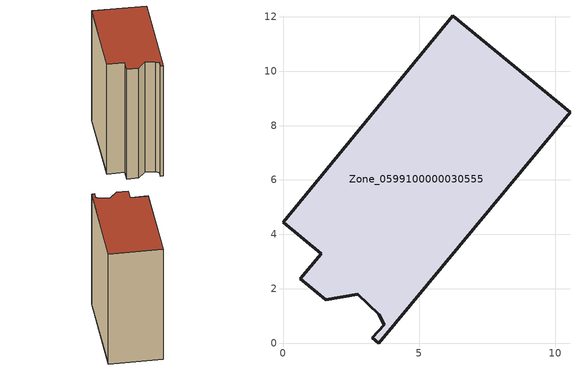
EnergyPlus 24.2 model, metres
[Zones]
Zone_0599100000030555
 floor ground (C_G): 3.52,1.06 2.75,1.8 1.57,1.6 0.63,2.37 1.41,3.29 0,4.44 6.24,12.04 10.54,8.49 3.52,0 3.27,0.2 3.71,0.67 z0
 wall outside (C_F): 1.41,3.29 0.63,2.37 1.57,1.6 2.75,1.8 3.52,1.06 3.71,0.67 3.27,0.2 3.52,0 10.54,8.49 6.24,12.04 0,4.44 1.41,3.29 z0:13.2
 roof outside (C_R): 2.75,1.8 3.52,1.06 3.71,0.67 3.27,0.2 3.52,0 10.54,8.49 6.24,12.04 0,4.44 1.41,3.29 0.63,2.37 1.57,1.6 z13.2
[BUILDING]
Pand.0599100000030555: North Axis=0; Terrain=City; Loads Convergence Tolerance Value=0.04; Temperature Convergence Tolerance Value=0.4; Solar Distribution=FullExterior; Maximum Number of Warmup Days=25; Minimum Number of Warmup Days=1
[Site:Location]
Rotterdam.The.Hague.AP_ZH_NLD Design_Conditions: Latitude=51.96; Longitude=4.45; Time Zone=1; Elevation=-4.5
[SITE:GROUNDTEMPERATURE:BUILDINGSURFACE]
18, 18, 18, 18, 18, 18, 18, 18, 18, 18, 18, 18
[MATERIAL] Thermal Absorptance=0.9; Solar Absorptance=0.7; Visible Absorptance=0.7
Name | Roughness | Thickness | Conductivity | Density | Specific Heat
G.TI.1946 | MediumSmooth | 0.15 | 1 | 540 | 1210
F.TI.1946 | Rough | 0.3 | 0.857143 | 1920 | 840
R.TI.1946 | MediumRough | 0.2 | 0.1 | 1500 | 1000
[CONSTRUCTION]
C_G: G.TI.1946
C_F: F.TI.1946
C_R: R.TI.1946
[ZONE]
Zone_0599100000030555: Type=1; Multiplier=1; Ceiling Height=Autocalculate; Volume=Autocalculate; Floor Area=autocalculate; Part of Total Floor Area=Yes
[ZONEINFILTRATION:DESIGNFLOWRATE]
Infil_Zone_0599100000030555: Zone or ZoneList or Space or SpaceList=Zone_0599100000030555; Schedule=AlwaysOn; Design Flow Rate Calculation Method=Flow/Area; Flow Rate per Floor Area=0.003; Constant Term Coefficient=1; Temperature Term Coefficient=0; Velocity Term Coefficient=0; Velocity Squared Term Coefficient=0
[HVACTEMPLATE:ZONE:IDEALLOADSAIRSYSTEM]
Zone_0599100000030555: Maximum Heating Supply Air Temperature=50; Minimum Cooling Supply Air Temperature=13; Maximum Heating Supply Air Humidity Ratio=0.0156; Minimum Cooling Supply Air Humidity Ratio=0.0077; Heating Limit=NoLimit; Cooling Limit=NoLimit; Dehumidification Control Type=ConstantSensibleHeatRatio; Cooling Sensible Heat Ratio=0.7; Dehumidification Setpoint=60; Humidification Control Type=None; Humidification Setpoint=30; Outdoor Air Method=None; Outdoor Air Flow Rate per Person=0.00944; Outdoor Air Flow Rate per Zone Floor Area=0; Outdoor Air Flow Rate per Zone=0; Demand Controlled Ventilation Type=None; Outdoor Air Economizer Type=NoEconomizer; Heat Recovery Type=None; Sensible Heat Recovery Effectiveness=0.7; Latent Heat Recovery Effectiveness=0.65
[ZONECONTROL:THERMOSTAT]
ThermostatControl_Zone_0599100000030555: Zone or ZoneList=Zone_0599100000030555; Control Type Schedule=DualSetpointControlType; Control 1=Thermostat_Zone_0599100000030555; Temperature Difference Between Cutout And Setpoint=0
[THERMOSTATSETPOINT:DUALSETPOINT]
Thermostat_Zone_0599100000030555: Heating Setpoint Temperature Schedule=HeatingSetpoint_Zone_0599100000030555; Cooling Setpoint Temperature Schedule=CoolingSetpoint_Zone_0599100000030555
[SCHEDULE:COMPACT]
HeatingSetpoint_Zone_0599100000030555: Through: 12/31, For: AllDays, Until: 24:00, 21
CoolingSetpoint_Zone_0599100000030555: Through: 12/31, For: AllDays, Until: 24:00, 24
DualSetpointControlType: Through: 12/31, For: AllDays, Until: 24:00, 4
AlwaysOn: Through: 12/31, For: AllDays, Until: 24:00, 1
